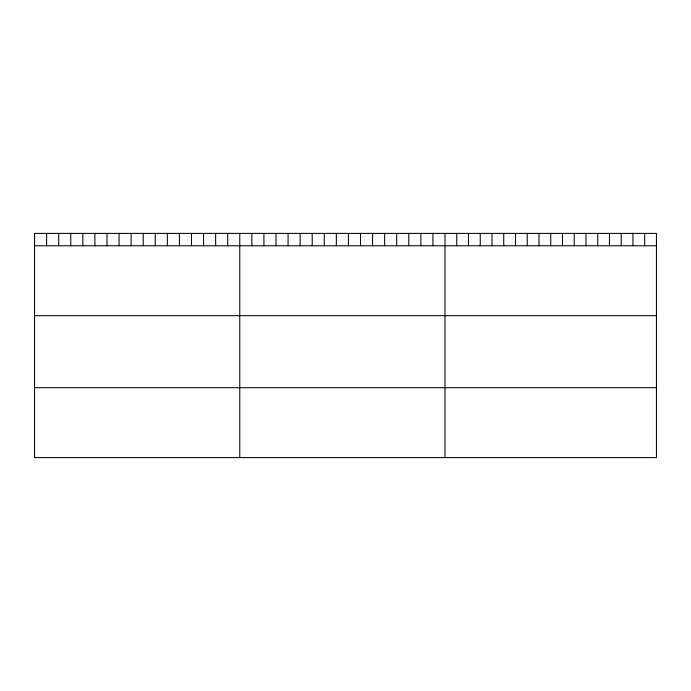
<?xml version="1.0" encoding="UTF-8"?>
<svg xmlns="http://www.w3.org/2000/svg" width="691" height="691" viewBox="0 0 691 691"><rect width="100%" height="100%" fill="white"/><g stroke="black" fill="none" stroke-linecap="round" stroke-linejoin="round"><path stroke-width="1.04" d="M656.45 245.763L656.45 457.606L34.55 457.606L34.55 233.394L656.45 233.394L656.45 245.763L34.55 245.763M34.55 315.675L656.45 315.675M34.55 387.703L656.45 387.703M644.703 233.394L644.703 245.763M632.956 233.394L632.956 245.763M621.209 233.394L621.209 245.763M609.462 233.394L609.462 245.763M597.715 233.394L597.715 245.763M585.968 233.394L585.968 245.763M574.221 233.394L574.221 245.763M562.474 233.394L562.474 245.763M550.727 233.394L550.727 245.763M538.98 233.394L538.98 245.763M527.233 233.394L527.233 245.763M515.486 233.394L515.486 245.763M503.739 233.394L503.739 245.763M491.992 233.394L491.992 245.763M480.245 233.394L480.245 245.763M468.498 233.394L468.498 245.763M456.751 233.394L456.751 245.763M445.004 233.394L445.004 457.606M432.929 233.394L432.929 245.763M420.862 233.394L420.862 245.763M408.787 233.394L408.787 245.763M396.712 233.394L396.712 245.763M384.645 233.394L384.645 245.763M372.57 233.394L372.57 245.763M360.495 233.394L360.495 245.763M348.428 233.394L348.428 245.763M336.353 233.394L336.353 245.763M324.286 233.394L324.286 245.763M312.211 233.394L312.211 245.763M300.136 233.394L300.136 245.763M288.069 233.394L288.069 245.763M275.994 233.394L275.994 245.763M263.919 233.394L263.919 245.763M251.852 233.394L251.852 245.763M239.777 233.394L239.777 457.606M227.702 233.394L227.702 245.763M215.635 233.394L215.635 245.763M203.56 233.394L203.56 245.763M191.485 233.394L191.485 245.763M179.418 233.394L179.418 245.763M167.343 233.394L167.343 245.763M155.268 233.394L155.268 245.763M143.201 233.394L143.201 245.763M131.126 233.394L131.126 245.763M119.059 233.394L119.059 245.763M106.984 233.394L106.984 245.763M94.909 233.394L94.909 245.763M82.842 233.394L82.842 245.763M70.767 233.394L70.767 245.763M58.692 233.394L58.692 245.763M46.625 233.394L46.625 245.763"/></g></svg>
